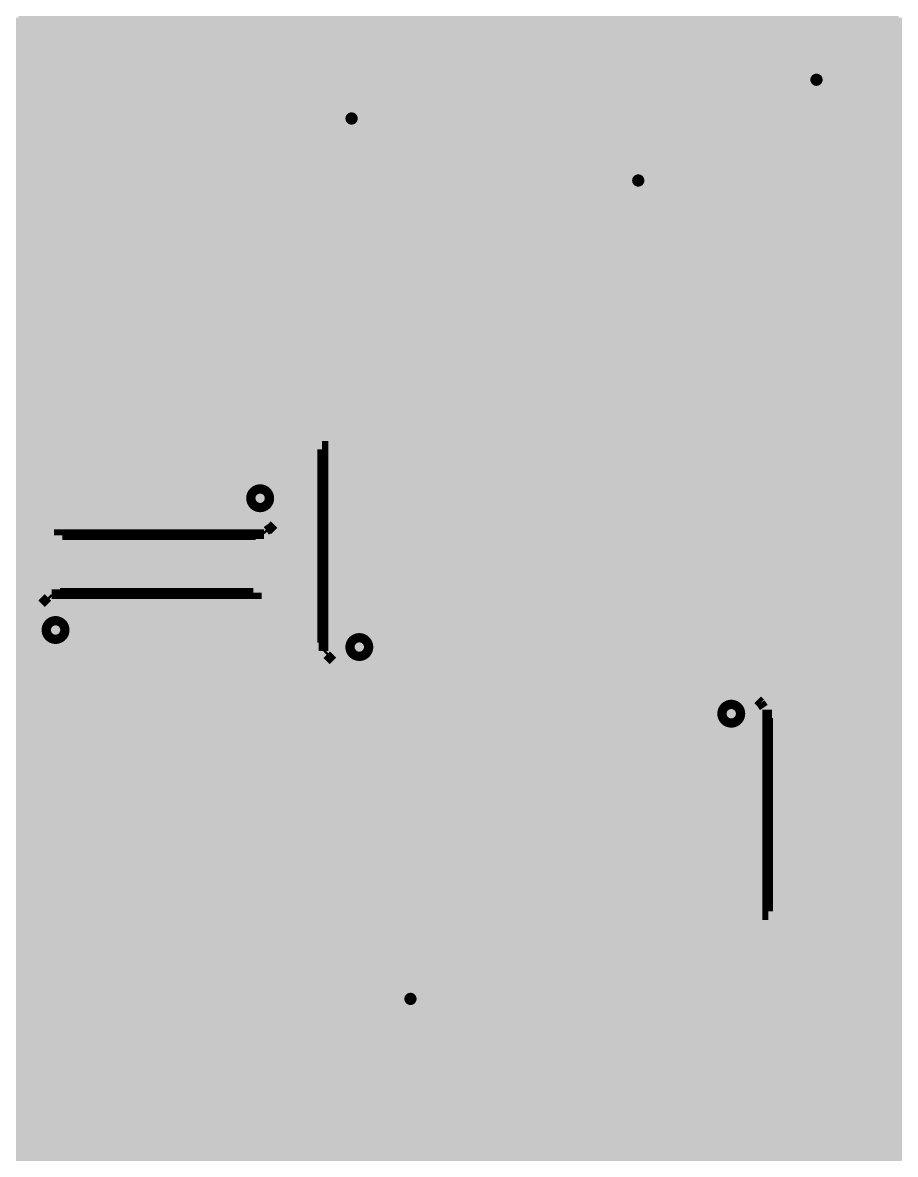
# Model space of a CAD drawing. Extents: x -5 to 208, y -5 to 206.
# Drawn here: x 158.44 to 172.74, y 135.43 to 153.97 of the extents above; entities that cross this region are included whole.
import ezdxf

# ---------------------------------------------------------------- set-up
doc = ezdxf.new("R2010")
doc.units = 0
doc.header["$MEASUREMENT"] = 0
doc.layers.get('0').update_dxf_attribs({"linetype": 'CONTINUOUS'})
for name, color, linetype in [('22-301-0_BOT', 7, 'CONTINUOUS'), ('22-301-0_DRD', 7, 'CONTINUOUS'), ('22-301-0_IN1', 1, 'CONTINUOUS'), ('22-301-0_IN2', 4, 'CONTINUOUS'), ('22-301-0_SMT', 5, 'CONTINUOUS'), ('22-301-0_SPT', 10, 'CONTINUOUS'), ('22-301-0_SST', 14, 'CONTINUOUS'), ('22-301-0_TOP', 9, 'CONTINUOUS'), ('THRUHOLE_TAP', 13, 'CONTINUOUS')]:
    doc.layers.add(name, color=color, linetype=linetype)

# ---------------------------------------------------------------- blocks, each defined once
blk = doc.blocks.new('ROUND_66')
at = {"const_width": 0.35052}
blk.add_lwpolyline([(-0.17526, 0, 1), (0.17526, 0, 1)], format="xyb", close=True, dxfattribs=at)
blk = doc.blocks.new('ROUND_68')
at = {"const_width": 0.35052}
blk.add_lwpolyline([(-0.17526, 0, 1), (0.17526, 0, 1)], format="xyb", close=True, dxfattribs=at)
blk = doc.blocks.new('RECTANGLE_6')
blk.add_solid([(0.4826, 0.4064), (0.4826, -0.4064), (-0.4826, 0.4064), (-0.4826, -0.4064)])
blk = doc.blocks.new('RECTANGLE_15')
blk.add_solid([(1.0795, 1.3716), (1.0795, -1.3716), (-1.0795, 1.3716), (-1.0795, -1.3716)])
blk = doc.blocks.new('RECTANGLE_19')
blk.add_solid([(1.3716, 1.0795), (1.3716, -1.0795), (-1.3716, 1.0795), (-1.3716, -1.0795)])
blk = doc.blocks.new('SQUARE_34')
blk.add_solid([(0.25019, 0.25019), (0.25019, -0.25019), (-0.25019, 0.25019), (-0.25019, -0.25019)])
blk = doc.blocks.new('ROUND_73')
at = {"const_width": 0.10033}
blk.add_lwpolyline([(-0.050164, 0, 1), (0.050164, 0, 1)], format="xyb", close=True, dxfattribs=at)

msp = doc.modelspace()

# ---------------------------------------------------------------- linework, layer by layer
at = {"layer": '22-301-0_BOT', "const_width": 1.27}
for points in [[(150.495, 136.271), (161.925, 136.271), (163.6268, 137.9728), (164.7952, 137.9728)], [(180.975, 136.779), (179.07, 136.779), (177.8762, 137.9728), (164.7952, 137.9728)]]:
    msp.add_lwpolyline(points, dxfattribs=at)
at = {"layer": '22-301-0_DRD', "const_width": 0.254}
for points in [[(171.196, 153.67), (170.815, 153.289)], [(171.196, 153.67), (170.815, 153.289)], [(171.704, 153.67), (171.196, 153.67)], [(171.704, 153.67), (171.196, 153.67)], [(172.085, 153.289), (171.704, 153.67)], [(172.085, 153.289), (171.704, 153.67)], [(170.815, 153.289), (170.815, 152.781)], [(170.815, 153.289), (170.815, 152.781)], [(172.085, 152.781), (172.085, 153.289)], [(172.085, 152.781), (172.085, 153.289)], [(163.576, 153.035), (163.195, 152.654)], [(164.084, 153.035), (163.576, 153.035)], [(164.465, 152.654), (164.084, 153.035)], [(170.815, 152.781), (171.196, 152.4)], [(170.815, 152.781), (171.196, 152.4)], [(171.704, 152.4), (172.085, 152.781)], [(171.704, 152.4), (172.085, 152.781)], [(163.195, 152.654), (163.195, 152.146)], [(164.465, 152.146), (164.465, 152.654)], [(171.196, 152.4), (171.704, 152.4)], [(171.196, 152.4), (171.704, 152.4)], [(163.195, 152.146), (163.576, 151.765)], [(164.084, 151.765), (164.465, 152.146)], [(168.275, 152.019), (167.894, 151.638)], [(168.275, 152.019), (167.894, 151.638)], [(168.783, 152.019), (168.275, 152.019)], [(168.783, 152.019), (168.275, 152.019)], [(169.164, 151.638), (168.783, 152.019)], [(169.164, 151.638), (168.783, 152.019)], [(163.576, 151.765), (164.084, 151.765)], [(167.894, 151.638), (167.894, 151.13)], [(167.894, 151.638), (167.894, 151.13)], [(169.164, 151.13), (169.164, 151.638)], [(169.164, 151.13), (169.164, 151.638)], [(167.894, 151.13), (168.275, 150.749)], [(167.894, 151.13), (168.275, 150.749)], [(168.783, 150.749), (169.164, 151.13)], [(168.783, 150.749), (169.164, 151.13)], [(168.275, 150.749), (168.783, 150.749)], [(168.275, 150.749), (168.783, 150.749)], [(164.5412, 138.6078), (164.1602, 138.2268)], [(164.5412, 138.6078), (164.1602, 138.2268)], [(165.0492, 138.6078), (164.5412, 138.6078)], [(165.0492, 138.6078), (164.5412, 138.6078)], [(165.4302, 138.2268), (165.0492, 138.6078)], [(165.4302, 138.2268), (165.0492, 138.6078)], [(164.1602, 138.2268), (164.1602, 137.7188)], [(164.1602, 138.2268), (164.1602, 137.7188)], [(165.4302, 137.7188), (165.4302, 138.2268)], [(165.4302, 137.7188), (165.4302, 138.2268)], [(164.1602, 137.7188), (164.5412, 137.3378)], [(164.1602, 137.7188), (164.5412, 137.3378)], [(165.0492, 137.3378), (165.4302, 137.7188)], [(165.0492, 137.3378), (165.4302, 137.7188)], [(164.5412, 137.3378), (165.0492, 137.3378)], [(164.5412, 137.3378), (165.0492, 137.3378)]]:
    msp.add_lwpolyline(points, dxfattribs=at)
at = {"layer": '22-301-0_IN1', "const_width": 0.254}
for points in [[(158.496, 166.37), (158.496, 121.412)], [(158.7246, 166.37), (158.7246, 121.412)], [(158.9532, 166.37), (158.9532, 121.412)], [(159.1818, 166.37), (159.1818, 121.412)], [(159.4104, 166.37), (159.4104, 121.412)], [(159.639, 166.37), (159.639, 121.412)], [(159.8676, 166.37), (159.8676, 121.412)], [(160.0962, 166.37), (160.0962, 121.412)], [(160.3248, 166.37), (160.3248, 121.412)], [(160.5534, 166.37), (160.5534, 121.412)], [(160.782, 166.37), (160.782, 121.412)], [(161.0106, 166.37), (161.0106, 121.412)], [(161.2392, 166.37), (161.2392, 121.412)], [(161.4678, 166.37), (161.4678, 121.412)], [(161.6964, 166.37), (161.6964, 129.49936)], [(161.925, 166.37), (161.925, 130.06578)], [(162.1536, 166.37), (162.1536, 130.3147)], [(162.3822, 166.37), (162.3822, 130.46964)], [(162.6108, 166.37), (162.6108, 130.56616)], [(162.8394, 166.37), (162.8394, 130.61696)], [(163.068, 166.37), (163.068, 130.62712)], [(163.2966, 166.37), (163.2966, 130.59664)], [(163.5252, 166.37), (163.5252, 130.52552)], [(163.7538, 166.37), (163.7538, 130.40106)], [(165.1254, 166.33444), (165.1254, 138.56716)], [(165.354, 166.37), (165.354, 138.35888)], [(165.5826, 166.37), (165.5826, 130.2512)], [(165.8112, 166.37), (165.8112, 130.429)], [(166.0398, 166.37), (166.0398, 130.5433)], [(166.2684, 166.37), (166.2684, 130.6068)], [(166.497, 166.37), (166.497, 130.62712)], [(166.7256, 166.37), (166.7256, 130.61188)], [(166.9542, 166.37), (166.9542, 130.55092)], [(167.1828, 166.37), (167.1828, 130.44678)], [(167.4114, 166.37), (167.4114, 130.2766)], [(167.64, 166.37), (167.64, 129.99974)], [(169.0116, 166.32174), (169.0116, 130.17754)], [(169.2402, 166.37), (169.2402, 130.38328)], [(169.4688, 166.37), (169.4688, 130.51282)], [(169.6974, 166.37), (169.6974, 130.59156)], [(169.926, 166.37), (169.926, 130.62458)], [(170.1546, 166.37), (170.1546, 130.6195)], [(170.3832, 166.37), (170.3832, 130.57378)], [(170.6118, 166.37), (170.6118, 130.48488)], [(170.8404, 166.37), (170.8404, 130.33756)], [(171.069, 166.37), (171.069, 130.10134)], [(171.2976, 166.37), (171.2976, 129.6289)], [(171.5262, 166.37), (171.5262, 121.412)], [(171.7548, 166.37), (171.7548, 121.412)], [(171.9834, 166.37), (171.9834, 121.412)], [(172.212, 166.37), (172.212, 129.58572)], [(172.4406, 166.37), (172.4406, 130.08864)], [(172.6692, 166.37), (172.6692, 130.32994)], [(167.8686, 166.20236), (167.8686, 121.412)], [(168.783, 166.06012), (168.783, 129.81178)], [(163.9824, 166.01694), (163.9824, 130.20548)], [(164.211, 165.86708), (164.211, 138.32078)], [(164.8968, 165.97122), (164.8968, 138.64336)], [(168.0972, 166.01694), (168.0972, 121.412)], [(168.3258, 165.94836), (168.3258, 121.412)], [(168.5544, 165.96106), (168.5544, 121.412)], [(164.4396, 165.81628), (164.4396, 138.55192)], [(164.6682, 165.84676), (164.6682, 138.64082)], [(204.47, 153.8732), (116.39042, 153.8732)], [(204.47, 153.6446), (115.93576, 153.6446)], [(204.47, 153.416), (106.7943, 153.416)], [(204.47, 153.1874), (80.645, 153.1874)], [(204.47, 152.9588), (80.645, 152.9588)], [(204.47, 152.7302), (80.645, 152.7302)], [(204.47, 152.5016), (111.09452, 152.5016)], [(204.47, 152.273), (111.24692, 152.273)], [(204.47, 152.0444), (111.29518, 152.0444)], [(204.47, 151.8158), (111.2647, 151.8158)], [(204.47, 151.5872), (111.14278, 151.5872)], [(204.47, 151.3586), (110.77702, 151.3586)], [(204.47, 151.13), (96.95688, 151.13)], [(204.47, 150.9014), (97.05594, 150.9014)], [(204.47, 150.6728), (97.06864, 150.6728)], [(204.47, 150.4442), (97.00006, 150.4442)], [(204.47, 150.2156), (118.71452, 150.2156)], [(204.47, 149.987), (118.86692, 149.987)], [(204.47, 149.7584), (118.91518, 149.7584)], [(204.47, 149.5298), (118.8847, 149.5298)], [(204.47, 149.3012), (118.76278, 149.3012)], [(204.47, 149.0726), (118.39702, 149.0726)], [(204.47, 148.844), (117.63502, 148.844)], [(204.47, 148.6154), (117.54612, 148.6154)], [(204.47, 148.3868), (117.31498, 148.3868)], [(204.47, 148.1582), (111.29518, 148.1582)], [(204.47, 147.9296), (120.74652, 147.9296)], [(204.47, 147.701), (120.89892, 147.701)], [(204.47, 147.4724), (120.94718, 147.4724)], [(204.47, 147.2438), (120.9167, 147.2438)], [(204.47, 147.0152), (120.79478, 147.0152)], [(204.47, 146.7866), (120.42902, 146.7866)], [(204.47, 146.558), (113.82502, 146.558)], [(204.47, 146.3294), (119.92102, 146.3294)], [(204.47, 146.1008), (120.28678, 146.1008)], [(204.47, 145.8722), (120.4087, 145.8722)], [(204.47, 145.6436), (120.43918, 145.6436)], [(204.47, 145.415), (120.39092, 145.415)], [(204.47, 145.1864), (120.23852, 145.1864)], [(204.47, 144.9578), (119.67718, 144.9578)], [(204.47, 144.7292), (119.65432, 144.7292)], [(204.47, 144.5006), (119.54256, 144.5006)], [(204.47, 144.272), (119.2403, 144.272)], [(204.47, 144.0434), (80.645, 144.0434)], [(204.47, 143.8148), (80.645, 143.8148)], [(204.47, 143.5862), (80.645, 143.5862)], [(204.47, 143.3576), (80.645, 143.3576)], [(204.47, 143.129), (80.645, 143.129)], [(204.47, 142.9004), (80.645, 142.9004)], [(204.47, 142.6718), (80.645, 142.6718)], [(204.47, 142.4432), (80.645, 142.4432)], [(204.47, 142.2146), (80.645, 142.2146)], [(204.47, 141.986), (80.645, 141.986)], [(202.25512, 141.7574), (91.47302, 141.7574)], [(201.88428, 141.5288), (91.83878, 141.5288)], [(201.7141, 141.3002), (91.9607, 141.3002)], [(201.62774, 141.0716), (91.99118, 141.0716)], [(201.5998, 140.843), (91.94292, 140.843)], [(201.62774, 140.6144), (91.79052, 140.6144)], [(201.7141, 140.3858), (80.645, 140.3858)], [(201.88428, 140.1572), (80.645, 140.1572)], [(202.25512, 139.9286), (80.645, 139.9286)], [(204.47, 139.7), (80.645, 139.7)], [(204.47, 139.4714), (80.645, 139.4714)], [(204.47, 139.2428), (80.645, 139.2428)], [(204.47, 139.0142), (94.60992, 139.0142)], [(204.47, 138.7856), (121.50852, 138.7856)], [(164.44722, 138.557), (121.66092, 138.557)], [(204.47, 138.557), (165.14318, 138.557)], [(164.21608, 138.3284), (121.70918, 138.3284)], [(204.47, 138.3284), (165.37432, 138.3284)], [(164.12718, 138.0998), (121.6787, 138.0998)], [(204.47, 138.0998), (165.46322, 138.0998)], [(164.1221, 137.8712), (121.55678, 137.8712)], [(204.47, 137.8712), (165.46576, 137.8712)], [(164.20084, 137.6426), (121.19102, 137.6426)], [(164.211, 137.62482), (164.211, 129.8702)], [(165.354, 137.58418), (165.354, 129.95402)], [(204.47, 137.6426), (165.38956, 137.6426)], [(164.40658, 137.414), (111.56188, 137.414)], [(164.4396, 137.39368), (164.4396, 123.55322)], [(164.6682, 137.30478), (164.6682, 123.5964)], [(164.8968, 137.2997), (164.8968, 123.59132)], [(165.1254, 137.37844), (165.1254, 123.53798)], [(180.73116, 137.414), (165.18128, 137.414)], [(180.4289, 137.1854), (111.29772, 137.1854)], [(180.31714, 136.9568), (109.26064, 136.9568)], [(180.29682, 136.7282), (150.99792, 136.7282)], [(180.35524, 136.4996), (151.13508, 136.4996)], [(180.52288, 136.271), (151.17572, 136.271)], [(204.47, 136.0424), (151.13508, 136.0424)], [(204.47, 135.8138), (150.99792, 135.8138)], [(204.47, 135.5852), (90.67292, 135.5852)], [(204.47, 135.3566), (90.81008, 135.3566)]]:
    msp.add_lwpolyline(points, dxfattribs=at)
for points in [[(164.7952, 138.65352, 0.4142136), (164.11448, 137.9728)], [(165.47592, 137.9728, 0.4142136), (164.7952, 138.65352)], [(164.11448, 137.9728, 0.4142136), (164.7952, 137.29208)], [(164.7952, 137.29208, 0.4142136), (165.47592, 137.9728)]]:
    msp.add_lwpolyline(points, format="xyb", dxfattribs=at)
at = {"layer": '22-301-0_IN2', "const_width": 0.254}
for points in [[(169.2402, 166.497), (169.2402, 130.38328)], [(169.4688, 166.497), (169.4688, 130.51282)], [(169.6974, 166.497), (169.6974, 130.59156)], [(169.926, 166.497), (169.926, 130.62458)], [(170.1546, 166.497), (170.1546, 130.6195)], [(170.3832, 166.497), (170.3832, 130.57378)], [(170.6118, 166.497), (170.6118, 130.48488)], [(170.8404, 166.497), (170.8404, 130.33756)], [(171.069, 166.497), (171.069, 130.10134)], [(171.2976, 166.497), (171.2976, 129.6289)], [(171.5262, 166.497), (171.5262, 121.5771)], [(171.7548, 166.497), (171.7548, 121.5771)], [(171.9834, 166.497), (171.9834, 121.5771)], [(172.212, 166.497), (172.212, 129.58572)], [(172.4406, 166.497), (172.4406, 130.08864)], [(172.6692, 166.497), (172.6692, 130.32994)], [(169.0116, 166.32174), (169.0116, 130.17754)], [(166.497, 166.1033), (166.497, 130.62712)], [(166.7256, 166.1668), (166.7256, 130.61188)], [(166.9542, 166.1668), (166.9542, 130.55092)], [(167.1828, 166.1668), (167.1828, 130.44678)], [(167.4114, 166.1668), (167.4114, 130.2766)], [(167.64, 166.1668), (167.64, 129.99974)], [(167.8686, 166.1668), (167.8686, 121.58218)], [(168.783, 166.06012), (168.783, 129.81178)], [(166.2684, 165.8747), (166.2684, 130.6068)], [(168.0972, 166.01694), (168.0972, 121.58218)], [(168.3258, 165.94836), (168.3258, 121.58218)], [(168.5544, 165.96106), (168.5544, 121.57964)], [(166.0398, 165.6461), (166.0398, 130.5433)], [(165.8112, 165.4175), (165.8112, 130.429)], [(165.5826, 165.1889), (165.5826, 130.2512)], [(165.354, 164.9603), (165.354, 138.35888)], [(165.1254, 164.7317), (165.1254, 138.56716)], [(164.8968, 164.5031), (164.8968, 138.64336)], [(158.496, 164.2618), (158.496, 121.59234)], [(158.7246, 164.2618), (158.7246, 121.59234)], [(158.9532, 164.2618), (158.9532, 121.59234)], [(159.1818, 164.2618), (159.1818, 121.59234)], [(159.4104, 164.2618), (159.4104, 121.59234)], [(159.639, 164.2618), (159.639, 121.59234)], [(159.8676, 164.2618), (159.8676, 121.5898)], [(160.0962, 164.2618), (160.0962, 121.5898)], [(160.3248, 164.2618), (160.3248, 121.5898)], [(160.5534, 164.2618), (160.5534, 121.5898)], [(160.782, 164.2618), (160.782, 121.5898)], [(161.0106, 164.2618), (161.0106, 121.5898)], [(161.2392, 164.2618), (161.2392, 121.5898)], [(161.4678, 164.2618), (161.4678, 121.5898)], [(161.6964, 164.2618), (161.6964, 129.49936)], [(161.925, 164.2618), (161.925, 130.06578)], [(162.1536, 164.2618), (162.1536, 130.3147)], [(162.3822, 164.2618), (162.3822, 130.46964)], [(162.6108, 164.2618), (162.6108, 130.56616)], [(162.8394, 164.2618), (162.8394, 130.61696)], [(163.068, 164.2618), (163.068, 130.62712)], [(163.2966, 164.2618), (163.2966, 130.59664)], [(163.5252, 164.2618), (163.5252, 130.52552)], [(163.7538, 164.2618), (163.7538, 130.40106)], [(163.9824, 164.2618), (163.9824, 130.20548)], [(164.211, 164.2618), (164.211, 138.32078)], [(164.4396, 164.2618), (164.4396, 138.55192)], [(164.6682, 164.31006), (164.6682, 138.64082)], [(204.47, 153.924), (116.45392, 153.924)], [(204.47, 153.6954), (116.08308, 153.6954)], [(204.47, 153.4668), (111.69396, 153.4668)], [(204.47, 153.2382), (111.46536, 153.2382)], [(204.47, 153.0096), (111.23676, 153.0096)], [(204.47, 152.781), (111.00816, 152.781)], [(204.47, 152.5524), (111.03864, 152.5524)], [(204.47, 152.3238), (111.22406, 152.3238)], [(204.47, 152.0952), (111.29264, 152.0952)], [(204.47, 151.8666), (111.27994, 151.8666)], [(204.47, 151.638), (111.18088, 151.638)], [(204.47, 151.4094), (110.91672, 151.4094)], [(204.47, 151.1808), (98.73996, 151.1808)], [(204.47, 150.9522), (98.51136, 150.9522)], [(204.47, 150.7236), (98.28276, 150.7236)], [(204.47, 150.495), (118.12016, 150.495)], [(204.47, 150.2664), (118.65864, 150.2664)], [(204.47, 150.0378), (118.84406, 150.0378)], [(204.47, 149.8092), (118.91264, 149.8092)], [(204.47, 149.5806), (118.89994, 149.5806)], [(204.47, 149.352), (118.80088, 149.352)], [(204.47, 149.1234), (118.53672, 149.1234)], [(204.47, 148.8948), (117.64264, 148.8948)], [(204.47, 148.6662), (117.57406, 148.6662)], [(204.47, 148.4376), (117.38864, 148.4376)], [(204.47, 148.209), (111.29772, 148.209)], [(204.47, 147.9804), (120.69064, 147.9804)], [(204.47, 147.7518), (120.87606, 147.7518)], [(204.47, 147.5232), (120.94464, 147.5232)], [(204.47, 147.2946), (120.93194, 147.2946)], [(204.47, 147.066), (120.83288, 147.066)], [(204.47, 146.8374), (120.56872, 146.8374)], [(204.47, 146.6088), (120.07596, 146.6088)], [(204.47, 146.3802), (119.84736, 146.3802)], [(204.47, 146.1516), (120.23852, 146.1516)], [(204.47, 145.923), (120.39092, 145.923)], [(204.47, 145.6944), (120.43918, 145.6944)], [(204.47, 145.4658), (120.4087, 145.4658)], [(204.47, 145.2372), (120.28678, 145.2372)], [(204.47, 145.0086), (119.92102, 145.0086)], [(204.47, 144.78), (119.66702, 144.78)], [(204.47, 144.5514), (119.57812, 144.5514)], [(204.47, 144.3228), (119.34698, 144.3228)], [(204.47, 144.0942), (80.645, 144.0942)], [(204.47, 143.8656), (80.645, 143.8656)], [(204.47, 143.637), (80.645, 143.637)], [(204.47, 143.4084), (80.645, 143.4084)], [(204.47, 143.1798), (80.645, 143.1798)], [(204.47, 142.9512), (80.645, 142.9512)], [(204.47, 142.7226), (80.645, 142.7226)], [(204.47, 142.494), (80.645, 142.494)], [(204.47, 142.2654), (80.645, 142.2654)], [(204.47, 142.0368), (80.645, 142.0368)], [(204.47, 141.8082), (80.645, 141.8082)], [(204.47, 141.5796), (91.79052, 141.5796)], [(202.11288, 141.351), (91.94292, 141.351)], [(201.94524, 141.1224), (91.99118, 141.1224)], [(201.88682, 140.8938), (91.9607, 140.8938)], [(201.90714, 140.6652), (91.83878, 140.6652)], [(202.0189, 140.4366), (91.47302, 140.4366)], [(202.32116, 140.208), (119.75846, 140.208)], [(204.47, 139.9794), (119.99976, 139.9794)], [(204.47, 139.7508), (120.22836, 139.7508)], [(204.47, 139.5222), (120.45696, 139.5222)], [(204.47, 139.2936), (120.68556, 139.2936)], [(204.47, 139.065), (120.91416, 139.065)], [(204.47, 138.8364), (121.45264, 138.8364)], [(164.55136, 138.6078), (121.63806, 138.6078)], [(204.47, 138.6078), (165.0365, 138.6078)], [(164.2491, 138.3792), (121.70664, 138.3792)], [(204.47, 138.3792), (165.33876, 138.3792)], [(164.13734, 138.1506), (121.69394, 138.1506)], [(204.47, 138.1506), (165.45052, 138.1506)], [(164.11702, 137.922), (121.59488, 137.922)], [(204.47, 137.922), (165.47338, 137.922)], [(164.17544, 137.6934), (121.33072, 137.6934)], [(204.47, 137.6934), (165.41496, 137.6934)], [(164.211, 137.62482), (164.211, 129.8702)], [(165.354, 137.58418), (165.354, 129.95402)], [(164.34308, 137.4648), (111.59236, 137.4648)], [(164.4396, 137.39368), (164.4396, 123.55322)], [(164.6682, 137.30478), (164.6682, 123.5964)], [(164.8968, 137.2997), (164.8968, 123.59132)], [(165.1254, 137.37844), (165.1254, 123.53798)], [(204.47, 137.4648), (165.24732, 137.4648)], [(180.47208, 137.2362), (111.38408, 137.2362)], [(180.33492, 137.0076), (109.26318, 137.0076)], [(180.29428, 136.779), (150.94712, 136.779)], [(180.33492, 136.5504), (151.11476, 136.5504)], [(180.47208, 136.3218), (151.17318, 136.3218)], [(204.47, 136.0932), (151.15032, 136.0932)], [(204.47, 135.8646), (151.03856, 135.8646)], [(204.47, 135.636), (150.7363, 135.636)], [(204.47, 135.4074), (90.78976, 135.4074)]]:
    msp.add_lwpolyline(points, dxfattribs=at)
for points in [[(164.7952, 138.65352, 0.4142136), (164.11448, 137.9728)], [(165.47592, 137.9728, 0.4142136), (164.7952, 138.65352)], [(164.11448, 137.9728, 0.4142136), (164.7952, 137.29208)], [(164.7952, 137.29208, 0.4142136), (165.47592, 137.9728)]]:
    msp.add_lwpolyline(points, format="xyb", dxfattribs=at)
at = {"layer": '22-301-0_SMT', "const_width": 0.254}
for points in [[(165.2905, 153.24582), (165.2905, 150.94458)], [(165.989, 153.24582), (165.2905, 153.24582)], [(165.989, 153.10358), (165.2905, 153.10358)], [(165.3921, 153.24582), (165.3921, 150.94458)], [(165.6207, 153.24582), (165.6207, 150.94458)], [(165.8493, 153.24582), (165.8493, 150.94458)], [(165.989, 153.24582), (165.989, 151.94534)], [(169.9895, 153.24582), (169.9895, 150.94458), (168.29024, 150.94458)], [(169.291, 153.24582), (169.291, 151.94534)], [(169.9895, 153.24582), (169.291, 153.24582)], [(169.9895, 153.10358), (169.291, 153.10358)], [(169.30624, 153.24582), (169.30624, 150.94458)], [(169.53484, 153.24582), (169.53484, 150.94458)], [(169.76344, 153.24582), (169.76344, 150.94458)], [(165.989, 152.87498), (165.2905, 152.87498)], [(169.9895, 152.87498), (169.291, 152.87498)], [(165.989, 152.64638), (165.2905, 152.64638)], [(169.9895, 152.64638), (169.291, 152.64638)], [(165.989, 152.41778), (165.2905, 152.41778)], [(169.9895, 152.41778), (169.291, 152.41778)], [(165.989, 152.18918), (165.2905, 152.18918)], [(169.9895, 152.18918), (169.291, 152.18918)], [(165.989, 151.96058), (165.2905, 151.96058)], [(169.9895, 151.96058), (169.291, 151.96058)], [(166.98976, 151.94534), (165.989, 151.94534)], [(166.0779, 151.94534), (166.0779, 150.94458)], [(166.3065, 151.94534), (166.3065, 150.94458)], [(166.5351, 151.94534), (166.5351, 150.94458)], [(166.7637, 151.94534), (166.7637, 150.94458)], [(166.98976, 151.94534), (166.98976, 150.94458)], [(168.29024, 151.94534), (168.29024, 150.94458)], [(169.291, 151.94534), (168.29024, 151.94534)], [(168.39184, 151.94534), (168.39184, 150.94458)], [(168.62044, 151.94534), (168.62044, 150.94458)], [(168.84904, 151.94534), (168.84904, 150.94458)], [(169.07764, 151.94534), (169.07764, 150.94458)], [(166.98976, 151.73198), (165.2905, 151.73198)], [(169.9895, 151.73198), (168.29024, 151.73198)], [(166.98976, 151.50338), (165.2905, 151.50338)], [(169.9895, 151.50338), (168.29024, 151.50338)], [(166.98976, 151.27478), (165.2905, 151.27478)], [(169.9895, 151.27478), (168.29024, 151.27478)], [(166.98976, 151.04618), (165.2905, 151.04618)], [(169.9895, 151.04618), (168.29024, 151.04618)], [(166.98976, 150.94458), (165.2905, 150.94458)], [(166.98976, 150.04542), (165.2905, 150.04542), (165.2905, 147.74418)], [(165.3921, 150.04542), (165.3921, 147.74418)], [(165.6207, 150.04542), (165.6207, 147.74418)], [(165.8493, 150.04542), (165.8493, 147.74418)], [(166.0779, 150.04542), (166.0779, 149.04466)], [(166.3065, 150.04542), (166.3065, 149.04466)], [(166.5351, 150.04542), (166.5351, 149.04466)], [(166.7637, 150.04542), (166.7637, 149.04466)], [(166.98976, 150.04542), (166.98976, 149.04466)], [(168.29024, 150.04542), (168.29024, 149.04466)], [(169.9895, 150.04542), (168.29024, 150.04542)], [(168.39184, 150.04542), (168.39184, 149.04466)], [(168.62044, 150.04542), (168.62044, 149.04466)], [(168.84904, 150.04542), (168.84904, 149.04466)], [(169.07764, 150.04542), (169.07764, 149.04466)], [(169.9895, 150.04542), (169.9895, 147.74418), (169.291, 147.74418)], [(169.30624, 150.04542), (169.30624, 147.74418)], [(169.53484, 150.04542), (169.53484, 147.74418)], [(169.76344, 150.04542), (169.76344, 147.74418)], [(166.98976, 149.90318), (165.2905, 149.90318)], [(169.9895, 149.90318), (168.29024, 149.90318)], [(166.98976, 149.67458), (165.2905, 149.67458)], [(169.9895, 149.67458), (168.29024, 149.67458)], [(166.98976, 149.44598), (165.2905, 149.44598)], [(169.9895, 149.44598), (168.29024, 149.44598)], [(166.98976, 149.21738), (165.2905, 149.21738)], [(169.9895, 149.21738), (168.29024, 149.21738)], [(165.989, 148.98878), (165.2905, 148.98878)], [(165.989, 149.04466), (165.989, 147.74418)], [(166.98976, 149.04466), (165.989, 149.04466)], [(169.291, 149.04466), (168.29024, 149.04466)], [(169.291, 149.04466), (169.291, 147.74418)], [(169.9895, 148.98878), (169.291, 148.98878)], [(165.989, 148.76018), (165.2905, 148.76018)], [(169.9895, 148.76018), (169.291, 148.76018)], [(165.989, 148.53158), (165.2905, 148.53158)], [(169.9895, 148.53158), (169.291, 148.53158)], [(165.989, 148.30298), (165.2905, 148.30298)], [(169.9895, 148.30298), (169.291, 148.30298)], [(165.989, 148.07438), (165.2905, 148.07438)], [(169.9895, 148.07438), (169.291, 148.07438)], [(165.989, 147.84578), (165.2905, 147.84578)], [(165.989, 147.74418), (165.2905, 147.74418)], [(169.9895, 147.84578), (169.291, 147.84578)]]:
    msp.add_lwpolyline(points, dxfattribs=at)
at = {"layer": '22-301-0_SPT', "const_width": 0.254}
for points in [[(165.2905, 152.52192), (165.2905, 150.9395)], [(165.99154, 152.52192), (165.2905, 152.52192)], [(165.3921, 152.52192), (165.3921, 150.9395)], [(165.6207, 152.52192), (165.6207, 150.9395)], [(165.8493, 152.52192), (165.8493, 150.9395)], [(165.99154, 152.52192), (165.99154, 151.94026)], [(169.9895, 152.527), (169.9895, 150.94458), (168.29024, 150.94458)], [(169.291, 152.527), (169.291, 151.94534)], [(169.9895, 152.527), (169.291, 152.527)], [(169.30624, 152.527), (169.30624, 150.94458)], [(169.53484, 152.527), (169.53484, 150.94458)], [(169.76344, 152.527), (169.76344, 150.94458)], [(165.99154, 152.4127), (165.2905, 152.4127)], [(169.9895, 152.41778), (169.291, 152.41778)], [(165.99154, 152.1841), (165.2905, 152.1841)], [(169.9895, 152.18918), (169.291, 152.18918)], [(165.99154, 151.9555), (165.2905, 151.9555)], [(169.9895, 151.96058), (169.291, 151.96058)], [(166.9923, 151.94026), (165.99154, 151.94026)], [(166.0779, 151.94026), (166.0779, 150.9395)], [(166.3065, 151.94026), (166.3065, 150.9395)], [(166.5351, 151.94026), (166.5351, 150.9395)], [(166.7637, 151.94026), (166.7637, 150.9395)], [(166.9923, 151.94026), (166.9923, 150.9395)], [(169.291, 151.94534), (168.29024, 151.94534)], [(168.29024, 151.94534), (168.29024, 150.94458)], [(168.39184, 151.94534), (168.39184, 150.94458)], [(168.62044, 151.94534), (168.62044, 150.94458)], [(168.84904, 151.94534), (168.84904, 150.94458)], [(169.07764, 151.94534), (169.07764, 150.94458)], [(166.9923, 151.7269), (165.2905, 151.7269)], [(169.9895, 151.73198), (168.29024, 151.73198)], [(166.9923, 151.4983), (165.2905, 151.4983)], [(169.9895, 151.50338), (168.29024, 151.50338)], [(166.9923, 151.2697), (165.2905, 151.2697)], [(169.9895, 151.27478), (168.29024, 151.27478)], [(166.9923, 151.0411), (165.2905, 151.0411)], [(169.9895, 151.04618), (168.29024, 151.04618)], [(166.9923, 150.9395), (165.2905, 150.9395)], [(166.98976, 150.04542), (166.98976, 149.04466), (165.989, 149.04466), (165.989, 148.463), (165.2905, 148.463)], [(165.2905, 150.04542), (165.2905, 148.463)], [(166.98976, 150.04542), (165.2905, 150.04542)], [(166.98976, 149.9362), (165.2905, 149.9362)], [(165.3921, 150.04542), (165.3921, 148.463)], [(165.6207, 150.04542), (165.6207, 148.463)], [(165.8493, 150.04542), (165.8493, 148.463)], [(166.0779, 150.04542), (166.0779, 149.04466)], [(166.3065, 150.04542), (166.3065, 149.04466)], [(166.5351, 150.04542), (166.5351, 149.04466)], [(166.7637, 150.04542), (166.7637, 149.04466)], [(168.29024, 150.04542), (168.29024, 149.04466)], [(169.9895, 150.04542), (168.29024, 150.04542)], [(169.9895, 149.9362), (168.29024, 149.9362)], [(168.39184, 150.04542), (168.39184, 149.04466)], [(168.62044, 150.04542), (168.62044, 149.04466)], [(168.84904, 150.04542), (168.84904, 149.04466)], [(169.07764, 150.04542), (169.07764, 149.04466)], [(169.30624, 150.04542), (169.30624, 148.463)], [(169.53484, 150.04542), (169.53484, 148.463)], [(169.76344, 150.04542), (169.76344, 148.463)], [(169.9895, 150.04542), (169.9895, 148.463)], [(166.98976, 149.7076), (165.2905, 149.7076)], [(169.9895, 149.7076), (168.29024, 149.7076)], [(166.98976, 149.479), (165.2905, 149.479)], [(169.9895, 149.479), (168.29024, 149.479)], [(166.98976, 149.2504), (165.2905, 149.2504)], [(169.9895, 149.2504), (168.29024, 149.2504)], [(165.989, 149.0218), (165.2905, 149.0218)], [(169.291, 149.04466), (168.29024, 149.04466)], [(169.291, 149.04466), (169.291, 148.463)], [(169.9895, 149.0218), (169.291, 149.0218)], [(165.989, 148.7932), (165.2905, 148.7932)], [(169.9895, 148.7932), (169.291, 148.7932)], [(165.989, 148.5646), (165.2905, 148.5646)], [(169.9895, 148.5646), (169.291, 148.5646)], [(169.9895, 148.463), (169.291, 148.463)]]:
    msp.add_lwpolyline(points, dxfattribs=at)
at = {"layer": '22-301-0_SST', "const_width": 0.1524}
for points in [[(160.782, 153.543), (157.988, 153.543), (157.988, 158.877), (160.782, 158.877), (160.782, 153.543)], [(163.957, 153.543), (161.163, 153.543), (161.163, 158.877), (163.957, 158.877), (163.957, 153.543)], [(171.21124, 153.8351), (171.21124, 154.31008), (171.88942, 154.07386), (171.88942, 153.95448), (170.87342, 153.95448)], [(164.80536, 153.64968), (164.9476, 153.69794), (164.9476, 153.99512), (164.80536, 154.04338), (164.66312, 154.04338), (164.52342, 153.99512), (164.52342, 153.69794), (164.38118, 153.64968), (164.24148, 153.64968), (164.09924, 153.69794), (164.09924, 153.99512), (164.24148, 154.04338)], [(167.55618, 153.83002), (167.55618, 153.47442), (167.386, 153.416), (167.21582, 153.416), (167.04818, 153.47442), (167.04818, 153.83002), (167.21582, 153.89098), (167.386, 153.89098), (168.06418, 153.65222)], [(171.38142, 153.05786), (171.54906, 152.9969), (171.71924, 152.9969), (171.88942, 153.05786), (171.88942, 153.41346), (171.71924, 153.47188), (171.54906, 153.47188), (171.38142, 153.41346), (171.38142, 153.05786), (171.21124, 152.9969), (171.04106, 152.9969), (170.87342, 153.05786), (170.87342, 153.41346), (171.04106, 153.47188), (171.21124, 153.47188), (171.38142, 153.41346)], [(164.24148, 153.29408), (164.09924, 153.24582), (164.09924, 152.94864), (164.24148, 152.90038), (164.52342, 152.90038), (164.66312, 152.99944), (164.66312, 153.29408), (164.9476, 153.29408), (164.9476, 152.90038)], [(162.65144, 147.03044), (162.65398, 151.384), (162.65398, 153.0223), (158.65602, 153.0223), (158.6484, 145.8976), (159.1056, 145.4404), (162.306, 145.4404), (162.6616, 145.8722), (162.65144, 147.03044)], [(170.13936, 152.99436), (165.14064, 152.99436), (165.14064, 147.99564), (170.13936, 147.99564), (170.13936, 152.99436)], [(172.2755, 149.6695), (172.2755, 152.5905), (170.6372, 152.5905), (170.6372, 149.6695), (172.2755, 149.6695)], [(164.24148, 152.54478), (164.09924, 152.49652), (164.09924, 152.19934), (164.24148, 152.15108), (164.52342, 152.15108), (164.66312, 152.25014), (164.66312, 152.54478), (164.9476, 152.54478), (164.9476, 152.15108)], [(164.6555, 149.0345), (164.6555, 151.9555), (163.0172, 151.9555), (163.0172, 149.0345), (164.6555, 149.0345)], [(169.63898, 151.9936), (169.1386, 151.9936), (169.1386, 148.99386)], [(169.63898, 151.97582), (169.1386, 151.97582)], [(169.63898, 151.83866), (169.1386, 151.83866)], [(169.2402, 151.9936), (169.2402, 148.99386)], [(169.37736, 151.9936), (169.37736, 148.99386)], [(169.51452, 151.9936), (169.51452, 148.99386)], [(169.63898, 151.9936), (169.63898, 148.99386)], [(169.63898, 151.7015), (169.1386, 151.7015)], [(169.63898, 151.56434), (169.1386, 151.56434)], [(169.63898, 151.42718), (169.1386, 151.42718)], [(169.63898, 151.29002), (169.1386, 151.29002)], [(169.63898, 151.15286), (169.1386, 151.15286)], [(169.63898, 151.0157), (169.1386, 151.0157)], [(169.63898, 150.87854), (169.1386, 150.87854)], [(169.63898, 150.74138), (169.1386, 150.74138)], [(169.63898, 150.60422), (169.1386, 150.60422)], [(169.63898, 150.46706), (169.1386, 150.46706)], [(169.63898, 150.3299), (169.1386, 150.3299)], [(169.63898, 150.19274), (169.1386, 150.19274)], [(169.63898, 150.05558), (169.1386, 150.05558)], [(169.63898, 149.91842), (169.1386, 149.91842)], [(169.63898, 149.78126), (169.1386, 149.78126)], [(169.63898, 149.6441), (169.1386, 149.6441)], [(169.63898, 149.50694), (169.1386, 149.50694)], [(169.63898, 149.36978), (169.1386, 149.36978)], [(169.63898, 149.23262), (169.1386, 149.23262)], [(169.63898, 149.09546), (169.1386, 149.09546)], [(169.63898, 148.99386), (169.1386, 148.99386)], [(163.23564, 147.80006), (163.17722, 147.62988), (162.82162, 147.62988), (162.76066, 147.80006), (162.76066, 148.4757), (162.82162, 148.64588), (163.17722, 148.64588), (163.23564, 148.4757)], [(164.07384, 147.9677), (163.59886, 147.9677), (163.83762, 148.64588), (163.95446, 148.64588), (163.95446, 147.62988)], [(164.55644, 147.62988), (164.91204, 148.64588), (164.43706, 148.64588)], [(162.6108, 148.4122), (158.6738, 148.4122)], [(164.81044, 143.41856), (169.164, 143.41602), (170.8023, 143.41602), (170.8023, 147.41398), (163.6776, 147.4216), (163.2204, 146.9644), (163.2204, 143.764), (163.6522, 143.4084), (164.81044, 143.41856)], [(166.1922, 143.4592), (166.1922, 147.3962)], [(172.27042, 146.74088), (172.27042, 147.21586)], [(163.449, 147.1422), (163.2712, 146.9644)], [(163.449, 147.0406), (163.3474, 147.0406)], [(163.3728, 147.066), (163.3728, 143.68018)], [(163.449, 147.1422), (163.449, 143.637)], [(163.2712, 146.9644), (163.2712, 143.764), (163.4236, 143.637), (163.4744, 143.5608), (163.5252, 143.51)], [(163.449, 146.90344), (163.2712, 146.90344)], [(171.25442, 146.97964), (172.27042, 146.97964)], [(163.449, 146.76628), (163.2712, 146.76628)], [(163.449, 146.62912), (163.2712, 146.62912)], [(163.449, 146.49196), (163.2712, 146.49196)], [(162.45586, 146.26336), (162.2044, 146.26336)], [(162.2806, 146.31924), (162.2806, 146.03222)], [(162.41776, 146.30146), (162.41776, 146.05)], [(163.449, 146.3548), (163.2712, 146.3548)], [(172.27042, 145.90268), (171.9326, 145.90268), (171.25442, 146.14144), (171.9326, 146.37766), (172.27042, 146.37766)], [(162.47364, 146.1262), (162.18662, 146.1262)], [(163.449, 146.21764), (163.2712, 146.21764)], [(163.449, 146.08048), (163.2712, 146.08048)], [(163.449, 145.94332), (163.2712, 145.94332)], [(158.47568, 144.86382), (158.37662, 145.00606), (158.32836, 145.14576), (158.32836, 145.4277), (158.37662, 145.56994), (158.47568, 145.71218), (158.57474, 145.71218), (158.6738, 145.56994), (158.72206, 145.4277), (158.72206, 145.14576), (158.6738, 145.00606), (158.57474, 144.86382), (158.47568, 144.86382)], [(162.5092, 145.6944), (162.433, 145.6436)], [(162.56, 145.7452), (162.4584, 145.6436)], [(162.56, 145.7452), (162.5092, 145.6944)], [(163.449, 145.80616), (163.2712, 145.80616)], [(162.433, 145.669), (158.9278, 145.669), (159.1056, 145.4912)], [(162.38982, 145.5928), (159.004, 145.5928)], [(159.0294, 145.669), (159.0294, 145.5674)], [(159.16656, 145.669), (159.16656, 145.4912)], [(159.30372, 145.669), (159.30372, 145.4912)], [(159.44088, 145.669), (159.44088, 145.4912)], [(159.57804, 145.669), (159.57804, 145.4912)], [(159.7152, 145.669), (159.7152, 145.4912)], [(159.85236, 145.669), (159.85236, 145.4912)], [(159.98952, 145.669), (159.98952, 145.4912)], [(160.12668, 145.669), (160.12668, 145.4912)], [(160.26384, 145.669), (160.26384, 145.4912)], [(160.401, 145.669), (160.401, 145.4912)], [(160.53816, 145.669), (160.53816, 145.4912)], [(160.67532, 145.669), (160.67532, 145.4912)], [(160.81248, 145.669), (160.81248, 145.4912)], [(160.94964, 145.669), (160.94964, 145.4912)], [(161.0868, 145.669), (161.0868, 145.4912)], [(161.22396, 145.669), (161.22396, 145.4912)], [(161.36112, 145.669), (161.36112, 145.4912)], [(161.49828, 145.669), (161.49828, 145.4912)], [(161.63544, 145.669), (161.63544, 145.4912)], [(161.7726, 145.669), (161.7726, 145.4912)], [(161.90976, 145.669), (161.90976, 145.4912)], [(162.04692, 145.669), (162.04692, 145.4912)], [(162.18408, 145.669), (162.18408, 145.4912)], [(162.433, 145.6436), (162.306, 145.4912)], [(162.32124, 145.669), (162.32124, 145.50898)], [(162.433, 145.669), (162.4584, 145.6436)], [(163.449, 145.669), (163.2712, 145.669)], [(163.449, 145.53184), (163.2712, 145.53184)], [(172.10278, 145.06448), (172.27042, 145.12544), (172.27042, 145.48104), (172.10278, 145.53946), (171.9326, 145.53946), (171.76242, 145.48104), (171.76242, 145.12544), (171.59478, 145.06448), (171.4246, 145.06448), (171.25442, 145.12544), (171.25442, 145.48104), (171.4246, 145.53946)], [(162.306, 145.4912), (159.1056, 145.4912)], [(163.449, 145.39468), (163.2712, 145.39468)], [(163.449, 145.25752), (163.2712, 145.25752)], [(163.449, 145.12036), (163.2712, 145.12036)], [(163.449, 144.9832), (163.2712, 144.9832)], [(163.449, 144.84604), (163.2712, 144.84604)], [(158.65856, 143.16456), (158.65602, 138.811), (158.65602, 137.1727), (162.65398, 137.1727), (162.6616, 144.2974), (162.2044, 144.7546), (159.004, 144.7546), (158.6484, 144.3228), (158.65856, 143.16456)], [(162.2044, 144.7038), (159.004, 144.7038), (158.877, 144.5514), (158.8008, 144.5006), (158.75, 144.4498)], [(158.98876, 144.68602), (158.98876, 144.526)], [(162.21964, 144.68856), (158.9913, 144.68856)], [(159.12592, 144.7038), (159.12592, 144.526)], [(159.26308, 144.7038), (159.26308, 144.526)], [(159.40024, 144.7038), (159.40024, 144.526)], [(159.5374, 144.7038), (159.5374, 144.526)], [(159.67456, 144.7038), (159.67456, 144.526)], [(159.81172, 144.7038), (159.81172, 144.526)], [(159.94888, 144.7038), (159.94888, 144.526)], [(160.08604, 144.7038), (160.08604, 144.526)], [(160.2232, 144.7038), (160.2232, 144.526)], [(160.36036, 144.7038), (160.36036, 144.526)], [(160.49752, 144.7038), (160.49752, 144.526)], [(160.63468, 144.7038), (160.63468, 144.526)], [(160.77184, 144.7038), (160.77184, 144.526)], [(160.909, 144.7038), (160.909, 144.526)], [(161.04616, 144.7038), (161.04616, 144.526)], [(161.18332, 144.7038), (161.18332, 144.526)], [(161.32048, 144.7038), (161.32048, 144.526)], [(161.45764, 144.7038), (161.45764, 144.526)], [(161.5948, 144.7038), (161.5948, 144.526)], [(161.73196, 144.7038), (161.73196, 144.526)], [(161.86912, 144.7038), (161.86912, 144.526)], [(162.00628, 144.7038), (162.00628, 144.526)], [(162.14344, 144.7038), (162.14344, 144.526)], [(162.2044, 144.7038), (162.3822, 144.526)], [(162.2806, 144.6276), (162.2806, 144.526)], [(163.449, 144.70888), (163.2712, 144.70888)], [(171.4246, 144.70126), (171.25442, 144.64284), (171.25442, 144.28724), (171.4246, 144.22628), (171.76242, 144.22628), (171.9326, 144.34566), (171.9326, 144.70126), (172.27042, 144.70126), (172.27042, 144.22628)], [(158.8516, 144.5514), (158.75, 144.4498)], [(158.8516, 144.5514), (158.877, 144.526)], [(162.3568, 144.5514), (158.877, 144.5514)], [(162.3822, 144.526), (158.877, 144.526)], [(163.449, 144.57172), (163.2712, 144.57172)], [(163.449, 144.43456), (163.2712, 144.43456)], [(163.449, 144.2974), (163.2712, 144.2974)], [(159.10306, 144.10436), (158.8516, 144.10436)], [(158.9278, 144.16024), (158.9278, 143.87322)], [(159.06496, 144.14246), (159.06496, 143.891)], [(163.449, 144.16024), (163.2712, 144.16024)], [(159.12084, 143.9672), (158.83382, 143.9672)], [(163.449, 144.02308), (163.2712, 144.02308)], [(163.449, 143.88592), (163.2712, 143.88592)], [(163.9062, 143.88084), (163.9062, 143.59382)], [(164.04336, 143.86306), (164.04336, 143.6116)], [(171.25442, 143.38808), (171.25442, 143.86306), (171.9326, 143.38808), (172.10278, 143.38808), (172.27042, 143.44904), (172.27042, 143.80464), (172.10278, 143.86306)], [(163.449, 143.74876), (163.28898, 143.74876)], [(164.09924, 143.6878), (163.81222, 143.6878)], [(164.08146, 143.82496), (163.83, 143.82496)], [(163.449, 143.637), (163.4236, 143.6116)], [(163.4236, 143.6116), (163.5252, 143.51)], [(169.19956, 142.96644), (164.846, 142.96898), (163.2077, 142.96898), (163.2077, 138.97102), (170.3324, 138.9634), (170.7896, 139.4206), (170.7896, 142.621), (170.3578, 142.9766), (169.19956, 142.96644)], [(167.8178, 142.9258), (167.8178, 138.9888)], [(172.3644, 142.51178), (172.3644, 142.98676)], [(170.17746, 142.73276), (169.926, 142.73276)], [(170.0022, 142.78864), (170.0022, 142.50162)], [(170.13936, 142.77086), (170.13936, 142.5194)], [(170.4848, 142.875), (170.5356, 142.8242)], [(170.4848, 142.875), (170.5864, 142.7734), (170.561, 142.748), (170.561, 139.2428)], [(170.5356, 142.8242), (170.5864, 142.748)], [(170.5864, 142.748), (170.7388, 142.621)], [(170.5864, 142.748), (170.5864, 139.2682)], [(171.3484, 142.75054), (172.3644, 142.75054)], [(170.19524, 142.5956), (169.90822, 142.5956)], [(170.72102, 142.63624), (170.561, 142.63624)], [(170.72356, 142.6337), (170.72356, 139.40536)], [(170.7388, 142.621), (170.7388, 139.4206)], [(170.7388, 142.49908), (170.561, 142.49908)], [(170.7388, 142.36192), (170.561, 142.36192)], [(170.7388, 142.22476), (170.561, 142.22476)], [(170.7388, 142.0876), (170.561, 142.0876)], [(172.3644, 141.67358), (172.02404, 141.67358), (171.3484, 141.91234), (172.02404, 142.14856), (172.3644, 142.14856)], [(170.7388, 141.95044), (170.561, 141.95044)], [(170.7388, 141.81328), (170.561, 141.81328)], [(158.6992, 141.7828), (162.6362, 141.7828)], [(170.7388, 141.67612), (170.561, 141.67612)], [(170.7388, 141.53896), (170.561, 141.53896)], [(170.7388, 141.4018), (170.561, 141.4018)], [(170.7388, 141.26464), (170.561, 141.26464)], [(172.19422, 140.83538), (172.3644, 140.89634), (172.3644, 141.25194), (172.19422, 141.31036), (172.02404, 141.31036), (171.8564, 141.25194), (171.8564, 140.89634), (171.68622, 140.83538), (171.51604, 140.83538), (171.3484, 140.89634), (171.3484, 141.25194), (171.51604, 141.31036)], [(170.7388, 141.12748), (170.561, 141.12748)], [(170.7388, 140.99032), (170.561, 140.99032)], [(170.7388, 140.85316), (170.561, 140.85316)], [(170.7388, 140.716), (170.561, 140.716)], [(170.7388, 140.57884), (170.561, 140.57884)], [(170.7388, 140.44168), (170.561, 140.44168)], [(171.51604, 140.47216), (171.3484, 140.41374), (171.3484, 140.05814), (171.51604, 139.99718), (171.8564, 139.99718), (172.02404, 140.11656), (172.02404, 140.47216), (172.3644, 140.47216), (172.3644, 139.99718)], [(170.7388, 140.30452), (170.561, 140.30452)], [(170.7388, 140.16736), (170.561, 140.16736)], [(170.7388, 140.0302), (170.561, 140.0302)], [(170.7388, 139.89304), (170.561, 139.89304)], [(170.7388, 139.75588), (170.561, 139.75588)], [(170.7388, 139.61872), (170.561, 139.61872)], [(171.51604, 139.63396), (171.3484, 139.51458), (171.3484, 139.27836), (171.51604, 139.15898), (171.68622, 139.15898), (172.02404, 139.39774), (172.3644, 139.15898), (172.3644, 139.63396)], [(170.7388, 139.48156), (170.561, 139.48156)], [(170.7388, 139.4206), (170.561, 139.2428)], [(170.6626, 139.3444), (170.561, 139.3444)], [(160.90646, 136.48182), (160.90646, 136.9568)], [(159.89046, 136.71804), (160.90646, 136.71804)], [(160.90646, 135.64362), (160.56864, 135.64362), (159.89046, 135.87984), (160.56864, 136.1186), (160.90646, 136.1186)]]:
    msp.add_lwpolyline(points, dxfattribs=at)
for points in [[(162.3314, 146.3294, 0.4142136), (162.179, 146.177)], [(162.4838, 146.177, 0.4142136), (162.3314, 146.3294)], [(162.179, 146.177, 0.4142136), (162.3314, 146.0246)], [(162.3314, 146.0246, 0.4142136), (162.4838, 146.177)], [(158.9786, 144.1704, 0.4142136), (158.8262, 144.018)], [(159.131, 144.018, 0.4142136), (158.9786, 144.1704)], [(158.8262, 144.018, 0.4142136), (158.9786, 143.8656)], [(158.9786, 143.8656, 0.4142136), (159.131, 144.018)], [(163.957, 143.891, 0.4142136), (163.8046, 143.7386)], [(164.1094, 143.7386, 0.4142136), (163.957, 143.891)], [(163.8046, 143.7386, 0.4142136), (163.957, 143.5862)], [(163.957, 143.5862, 0.4142136), (164.1094, 143.7386)], [(170.053, 142.7988, 0.4142136), (169.9006, 142.6464)], [(170.2054, 142.6464, 0.4142136), (170.053, 142.7988)], [(169.9006, 142.6464, 0.4142136), (170.053, 142.494)], [(170.053, 142.494, 0.4142136), (170.2054, 142.6464)]]:
    msp.add_lwpolyline(points, format="xyb", dxfattribs=at)
at = {"layer": '22-301-0_TOP'}
for points, const_width in [([(172.085, 161.03092), (172.085, 160.782), (174.752, 158.115), (174.752, 139.827), (166.5097, 131.5847), (166.5097, 129.2987)], 0.635), ([(174.625, 161.03092), (174.625, 159.766), (175.641, 158.75), (175.641, 139.446), (168.275, 132.08), (168.275, 126.46406), (166.5097, 124.7013)], 0.635), ([(177.165, 161.03092), (177.165, 159.385), (176.53, 158.75), (176.53, 139.065), (170.00982, 132.54482), (170.00982, 129.2987)], 0.635), ([(169.545, 158.48076), (170.19524, 158.48076), (173.863, 154.813), (173.863, 140.208), (164.719, 131.064), (164.719, 126.40818), (163.00958, 124.7013)], 0.635), ([(163.00958, 129.2987), (163.00958, 130.62458), (172.974, 140.589), (172.974, 153.162), (170.688, 155.448), (168.275, 155.448), (167.005, 156.718), (167.005, 156.7688)], 0.635), ([(165.64102, 151.44496), (165.64102, 153.76398), (164.8714, 154.5336), (162.56, 154.5336)], 0.635), ([(165.989, 153.24582), (165.2905, 153.24582), (165.2905, 150.94458)], 0.254), ([(165.989, 153.23058), (165.2905, 153.23058)], 0.254), ([(165.5191, 153.24582), (165.5191, 150.94458)], 0.254), ([(165.7477, 153.24582), (165.7477, 150.94458)], 0.254), ([(165.9763, 153.24582), (165.9763, 150.94458)], 0.254), ([(165.989, 153.24582), (165.989, 151.94534)], 0.254), ([(169.9895, 153.24582), (169.291, 153.24582), (169.291, 151.94534)], 0.254), ([(169.9895, 153.23058), (169.291, 153.23058)], 0.254), ([(169.43324, 153.24582), (169.43324, 150.94458)], 0.254), ([(169.66184, 153.24582), (169.66184, 150.94458)], 0.254), ([(169.89044, 153.24582), (169.89044, 150.94458)], 0.254), ([(169.9895, 153.24582), (169.9895, 150.94458)], 0.254), ([(171.45, 151.8412), (171.45, 153.035)], 0.635), ([(171.45, 153.035), (171.45, 151.8412)], 0.635), ([(165.989, 153.00198), (165.2905, 153.00198)], 0.254), ([(169.9895, 153.00198), (169.291, 153.00198)], 0.254), ([(165.989, 152.77338), (165.2905, 152.77338)], 0.254), ([(169.9895, 152.77338), (169.291, 152.77338)], 0.254), ([(163.83, 151.2062), (163.83, 152.4), (161.6202, 152.4), (160.655, 151.4348)], 0.635), ([(163.83, 152.4), (163.83, 151.2062)], 0.635), ([(165.989, 152.54478), (165.2905, 152.54478)], 0.254), ([(169.9895, 152.54478), (169.291, 152.54478)], 0.254), ([(165.989, 152.31618), (165.2905, 152.31618)], 0.254), ([(169.9895, 152.31618), (169.291, 152.31618)], 0.254), ([(165.989, 152.08758), (165.2905, 152.08758)], 0.254), ([(169.9895, 152.08758), (169.291, 152.08758)], 0.254), ([(166.98976, 151.85898), (165.2905, 151.85898)], 0.254), ([(166.98976, 151.94534), (165.989, 151.94534)], 0.254), ([(166.2049, 151.94534), (166.2049, 150.94458)], 0.254), ([(166.4335, 151.94534), (166.4335, 150.94458)], 0.254), ([(166.6621, 151.94534), (166.6621, 150.94458)], 0.254), ([(166.8907, 151.94534), (166.8907, 150.94458)], 0.254), ([(166.98976, 151.94534), (166.98976, 150.94458)], 0.254), ([(169.291, 151.94534), (168.29024, 151.94534)], 0.254), ([(168.29024, 151.94534), (168.29024, 150.94458)], 0.254), ([(169.9895, 151.85898), (168.29024, 151.85898)], 0.254), ([(168.51884, 151.94534), (168.51884, 150.94458)], 0.254), ([(168.74744, 151.94534), (168.74744, 150.94458)], 0.254), ([(168.97604, 151.94534), (168.97604, 150.94458)], 0.254), ([(169.20464, 151.94534), (169.20464, 150.94458)], 0.254), ([(166.98976, 151.63038), (165.2905, 151.63038)], 0.254), ([(169.9895, 151.63038), (168.29024, 151.63038)], 0.254), ([(166.98976, 151.40178), (165.2905, 151.40178)], 0.254), ([(169.9895, 151.40178), (168.29024, 151.40178)], 0.254), ([(169.63898, 151.44496), (168.58996, 151.44496), (168.529, 151.384)], 0.254), ([(169.63898, 151.44496), (168.58996, 151.44496), (168.529, 151.384)], 0.254), ([(166.98976, 151.17318), (165.2905, 151.17318)], 0.254), ([(169.9895, 151.17318), (168.29024, 151.17318)], 0.254), ([(166.98976, 150.94458), (165.2905, 150.94458)], 0.254), ([(169.9895, 150.94458), (168.29024, 150.94458)], 0.254), ([(169.63898, 149.54504), (169.70502, 149.479), (171.45, 149.479), (171.45, 150.4188)], 0.635), ([(165.64102, 149.54504), (164.084, 149.54504), (163.84524, 149.7838), (163.83, 149.7838)], 0.635), ([(166.98976, 150.04542), (165.2905, 150.04542), (165.2905, 147.74418)], 0.254), ([(166.98976, 150.03018), (165.2905, 150.03018)], 0.254), ([(165.5191, 150.04542), (165.5191, 147.74418)], 0.254), ([(165.7477, 150.04542), (165.7477, 147.74418)], 0.254), ([(165.9763, 150.04542), (165.9763, 147.74418)], 0.254), ([(166.2049, 150.04542), (166.2049, 149.04466)], 0.254), ([(166.4335, 150.04542), (166.4335, 149.04466)], 0.254), ([(166.6621, 150.04542), (166.6621, 149.04466)], 0.254), ([(166.8907, 150.04542), (166.8907, 149.04466)], 0.254), ([(166.98976, 150.04542), (166.98976, 149.04466)], 0.254), ([(168.29024, 150.04542), (168.29024, 149.04466)], 0.254), ([(169.9895, 150.04542), (168.29024, 150.04542)], 0.254), ([(169.9895, 150.03018), (168.29024, 150.03018)], 0.254), ([(168.51884, 150.04542), (168.51884, 149.04466)], 0.254), ([(168.74744, 150.04542), (168.74744, 149.04466)], 0.254), ([(168.97604, 150.04542), (168.97604, 149.04466)], 0.254), ([(169.20464, 150.04542), (169.20464, 149.04466)], 0.254), ([(169.9895, 150.04542), (169.9895, 147.74418), (169.291, 147.74418)], 0.254), ([(169.43324, 150.04542), (169.43324, 147.74418)], 0.254), ([(169.66184, 150.04542), (169.66184, 147.74418)], 0.254), ([(169.89044, 150.04542), (169.89044, 147.74418)], 0.254), ([(164.7952, 145.415), (164.7952, 145.669), (165.608, 146.4818), (165.608, 149.51202), (165.64102, 149.54504)], 0.635), ([(166.98976, 149.80158), (165.2905, 149.80158)], 0.254), ([(169.9895, 149.80158), (168.29024, 149.80158)], 0.254), ([(169.63898, 149.54504), (169.63898, 145.83918), (169.2148, 145.415)], 0.635), ([(166.98976, 149.57298), (165.2905, 149.57298)], 0.254), ([(169.9895, 149.57298), (168.29024, 149.57298)], 0.254), ([(166.98976, 149.34438), (165.2905, 149.34438)], 0.254), ([(169.9895, 149.34438), (168.29024, 149.34438)], 0.254), ([(166.98976, 149.11578), (165.2905, 149.11578)], 0.254), ([(165.989, 149.04466), (165.989, 147.74418)], 0.254), ([(166.98976, 149.04466), (165.989, 149.04466)], 0.254), ([(169.9895, 149.11578), (168.29024, 149.11578)], 0.254), ([(169.291, 149.04466), (168.29024, 149.04466)], 0.254), ([(169.291, 149.04466), (169.291, 147.74418)], 0.254), ([(165.989, 148.88718), (165.2905, 148.88718)], 0.254), ([(169.9895, 148.88718), (169.291, 148.88718)], 0.254), ([(165.989, 148.65858), (165.2905, 148.65858)], 0.254), ([(169.9895, 148.65858), (169.291, 148.65858)], 0.254), ([(165.989, 148.42998), (165.2905, 148.42998)], 0.254), ([(169.9895, 148.42998), (169.291, 148.42998)], 0.254), ([(165.989, 148.20138), (165.2905, 148.20138)], 0.254), ([(169.9895, 148.20138), (169.291, 148.20138)], 0.254), ([(165.989, 147.97278), (165.2905, 147.97278)], 0.254), ([(169.9895, 147.97278), (169.291, 147.97278)], 0.254), ([(165.989, 147.74418), (165.2905, 147.74418)], 0.254), ([(160.655, 147.0152), (160.2486, 146.6088), (157.48, 146.6088)], 0.635), ([(160.655, 147.0152), (160.655, 143.1798)], 0.635), ([(164.7952, 145.415), (164.846, 145.415), (167.005, 143.256), (167.005, 138.303), (165.354, 136.652), (157.988, 136.652), (153.67, 132.334), (143.51, 132.334), (136.71042, 125.53442), (136.71042, 124.7013)], 0.635), ([(169.2148, 145.415), (169.2148, 140.97)], 0.635), ([(160.655, 143.1798), (160.3248, 143.1798), (157.861, 140.716), (157.861, 137.795), (153.416, 133.35), (140.75918, 133.35), (136.71042, 129.2987)], 0.635), ([(160.655, 138.7602), (161.1122, 138.7602), (163.322, 140.97), (164.7952, 140.97)], 1.27), ([(164.7952, 137.9728), (164.7952, 140.97)], 1.27), ([(164.7952, 137.9728), (164.7952, 140.97)], 1.27), ([(169.2148, 140.97), (169.2148, 139.2428), (165.608, 135.636), (158.623, 135.636), (154.432, 131.445), (144.272, 131.445), (141.605, 128.778), (141.605, 124.46), (139.827, 122.682), (135.22706, 122.682), (133.2103, 124.7013)], 0.635)]:
    msp.add_lwpolyline(points, dxfattribs=dict(at, const_width=const_width))

# ---------------------------------------------------------------- block references
at = {"layer": '22-301-0_BOT'}
for name, p in [('ROUND_68', (171.45, 153.035)), ('ROUND_68', (163.83, 152.4)), ('ROUND_68', (168.529, 151.384)), ('ROUND_66', (164.7952, 137.9728))]:
    msp.add_blockref(name, p, dxfattribs=at)
at = {"layer": '22-301-0_IN1'}
for name, p in [('ROUND_68', (171.45, 153.035)), ('ROUND_68', (163.83, 152.4)), ('ROUND_68', (168.529, 151.384)), ('ROUND_66', (164.7952, 137.9728))]:
    msp.add_blockref(name, p, dxfattribs=at)
at = {"layer": '22-301-0_IN2'}
for p in [(171.45, 153.035), (163.83, 152.4), (168.529, 151.384), (164.7952, 137.9728)]:
    msp.add_blockref('ROUND_68', p, dxfattribs=at)
at = {"layer": '22-301-0_SMT'}
for name, p in [('RECTANGLE_19', (160.655, 151.4348)), ('RECTANGLE_6', (171.45, 151.8412)), ('RECTANGLE_6', (163.83, 151.2062)), ('SQUARE_34', (165.64102, 151.44496)), ('SQUARE_34', (169.63898, 151.44496)), ('RECTANGLE_6', (171.45, 150.4188)), ('RECTANGLE_6', (163.83, 149.7838)), ('SQUARE_34', (165.64102, 149.54504)), ('SQUARE_34', (169.63898, 149.54504)), ('RECTANGLE_19', (160.655, 147.0152)), ('RECTANGLE_15', (164.7952, 145.415)), ('RECTANGLE_15', (169.2148, 145.415)), ('RECTANGLE_19', (160.655, 143.1798)), ('RECTANGLE_15', (164.7952, 140.97)), ('RECTANGLE_15', (169.2148, 140.97)), ('RECTANGLE_19', (160.655, 138.7602))]:
    msp.add_blockref(name, p, dxfattribs=at)
at = {"layer": '22-301-0_SPT'}
for name, p in [('RECTANGLE_19', (160.655, 151.4348)), ('RECTANGLE_6', (171.45, 151.8412)), ('RECTANGLE_6', (163.83, 151.2062)), ('RECTANGLE_6', (171.45, 150.4188)), ('RECTANGLE_6', (163.83, 149.7838)), ('RECTANGLE_19', (160.655, 147.0152)), ('RECTANGLE_15', (164.7952, 145.415)), ('RECTANGLE_15', (169.2148, 145.415)), ('RECTANGLE_19', (160.655, 143.1798)), ('RECTANGLE_15', (164.7952, 140.97)), ('RECTANGLE_15', (169.2148, 140.97)), ('RECTANGLE_19', (160.655, 138.7602))]:
    msp.add_blockref(name, p, dxfattribs=at)
at = {"layer": '22-301-0_TOP'}
for name, p in [('ROUND_66', (171.45, 153.035)), ('ROUND_66', (163.83, 152.4)), ('RECTANGLE_19', (160.655, 151.4348)), ('RECTANGLE_6', (171.45, 151.8412)), ('ROUND_66', (168.529, 151.384)), ('RECTANGLE_6', (163.83, 151.2062)), ('SQUARE_34', (165.64102, 151.44496)), ('SQUARE_34', (169.63898, 151.44496)), ('RECTANGLE_6', (171.45, 150.4188)), ('RECTANGLE_6', (163.83, 149.7838)), ('SQUARE_34', (165.64102, 149.54504)), ('SQUARE_34', (169.63898, 149.54504)), ('RECTANGLE_19', (160.655, 147.0152)), ('RECTANGLE_15', (164.7952, 145.415)), ('RECTANGLE_15', (169.2148, 145.415)), ('RECTANGLE_19', (160.655, 143.1798)), ('RECTANGLE_15', (164.7952, 140.97)), ('RECTANGLE_15', (169.2148, 140.97)), ('RECTANGLE_19', (160.655, 138.7602)), ('ROUND_66', (164.7952, 137.9728))]:
    msp.add_blockref(name, p, dxfattribs=at)
at = {"layer": 'THRUHOLE_TAP'}
for p in [(171.45, 153.035), (163.83, 152.4), (168.529, 151.384), (164.7952, 137.9728)]:
    msp.add_blockref('ROUND_73', p, dxfattribs=at)

doc.saveas('drawing.dxf')
